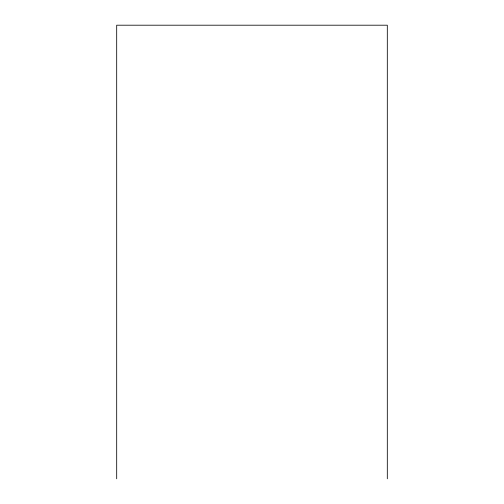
<?xml version="1.0" encoding="UTF-8"?>
<svg xmlns="http://www.w3.org/2000/svg" width="504" height="504" viewBox="0 0 504 504"><rect width="100%" height="100%" fill="white"/><g stroke="black" fill="none" stroke-linecap="round" stroke-linejoin="round"><path stroke-width="0.76" d="M387.311 478.8L387.311 25.2L116.689 25.2L116.689 478.8"/></g></svg>
